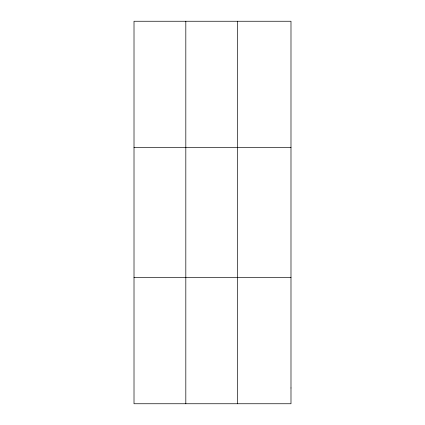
<?xml version="1.0" encoding="UTF-8"?>
<svg xmlns="http://www.w3.org/2000/svg" width="425" height="425" viewBox="0 0 425 425"><rect width="100%" height="100%" fill="white"/><g stroke="black" fill="none" stroke-linecap="round" stroke-linejoin="round"><path stroke-width="0.64" d="M185.815 403.75L185.815 21.25M237.617 403.75L237.617 21.25M134.013 147.475L290.987 147.475M134.013 277.525L290.987 277.525M290.987 387.972L290.987 403.75L134.013 403.75L134.013 21.25L290.987 21.25L290.987 387.972"/></g></svg>
